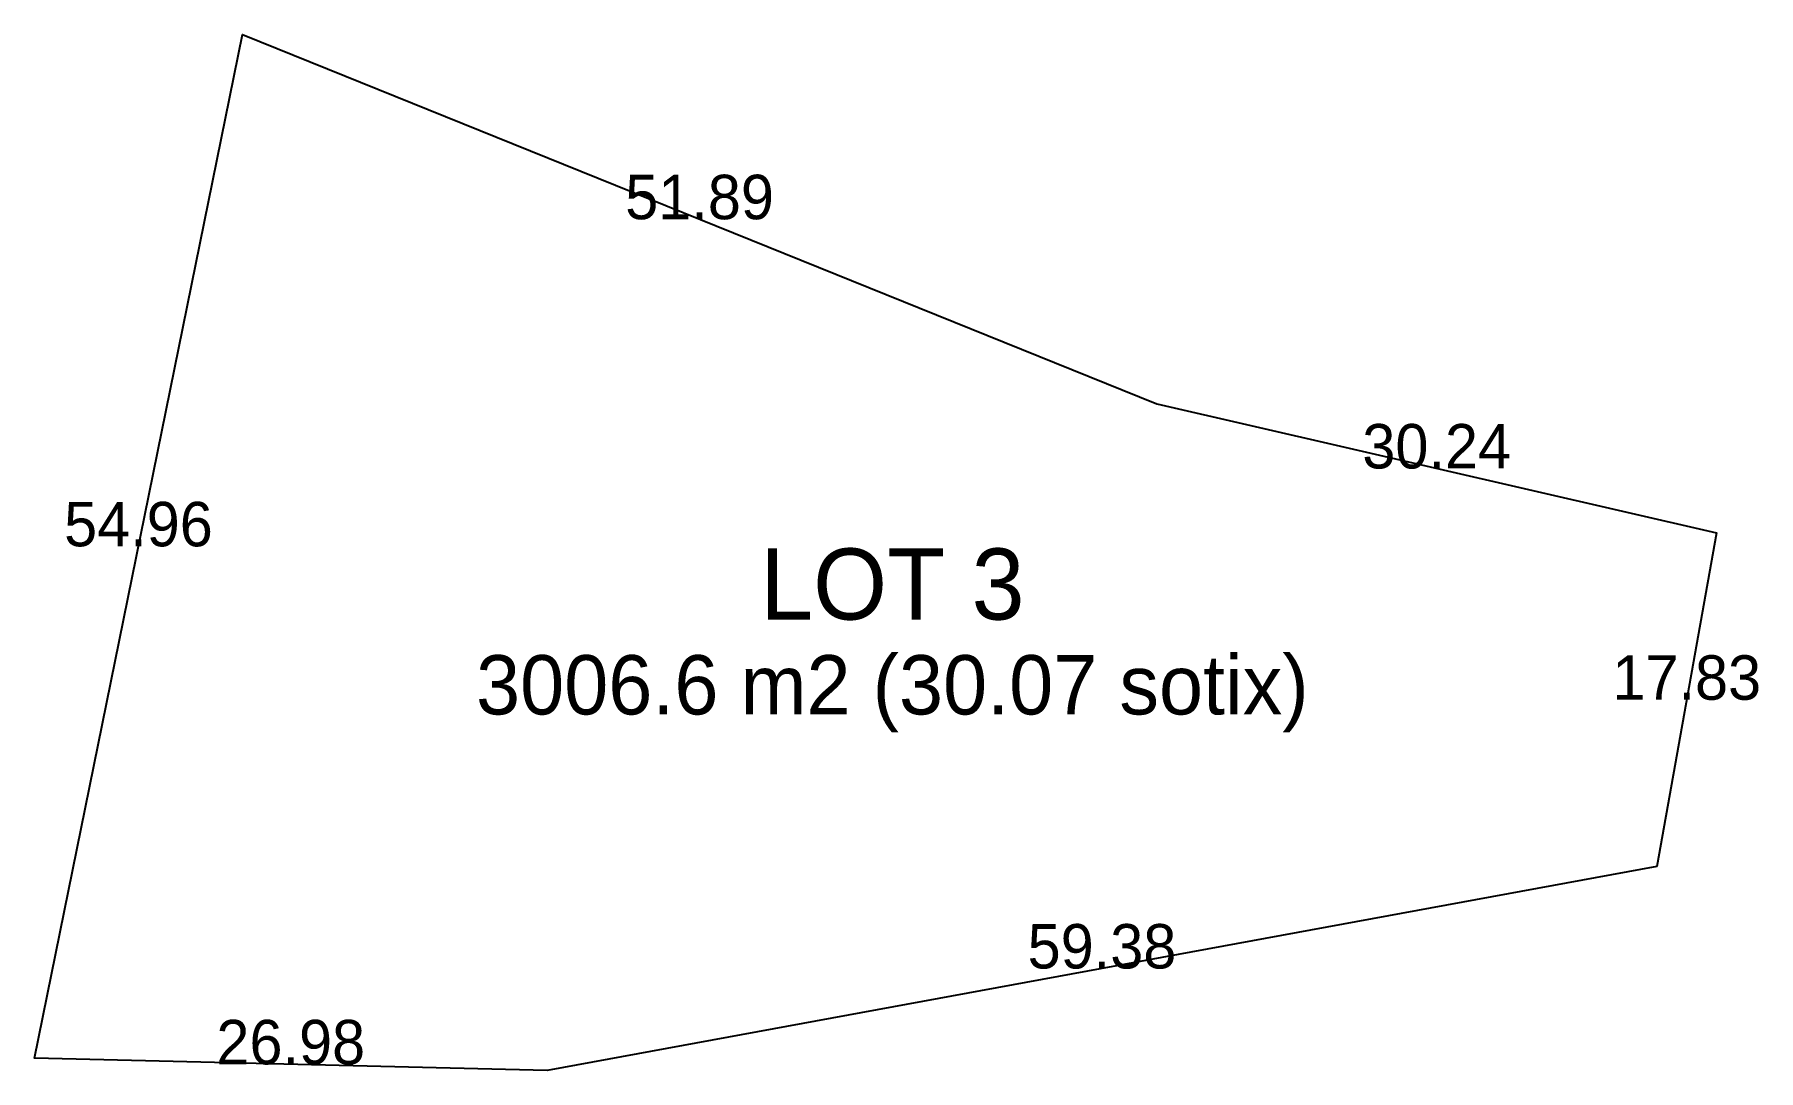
# Model space of a CAD drawing. Header units: metres. Extents: x -45.1 to 45.6, y -21.5 to 33.
import ezdxf
from ezdxf.enums import TextEntityAlignment as Align

# ---------------------------------------------------------------- set-up
doc = ezdxf.new("R2010")
doc.units = ezdxf.units.M

msp = doc.modelspace()

# ---------------------------------------------------------------- linework, layer by layer
at = {"layer": 'LOTS'}
msp.add_lwpolyline([(-18.1711, -21.5404), (-45.1461, -20.8901), (-34.2032, 32.9674), (13.9112, 13.5294), (43.3769, 6.7403), (40.2323, -10.8065)], close=True, dxfattribs=at)

# ---------------------------------------------------------------- texts
at = {"layer": 'DIMS'}
for s, p in [('51.89', (-10.146, 23.2484)), ('30.24', (28.6441, 10.1348)), ('54.96', (-39.6746, 6.0386)), ('17.83', (41.8046, -2.0331)), ('59.38', (11.0306, -16.1734)), ('26.98', (-31.6586, -21.2152))]:
    msp.add_text(s, height=2.339, dxfattribs=at).set_placement(p, align=Align.CENTER)
at = {"layer": 'LABELS'}
for s, height, p in [('LOT 3', 3.743, (0, 2.1831)), ('3006.6 m2 (30.07 sotix)', 3.119, (0, -2.8069))]:
    msp.add_text(s, height=height, dxfattribs=at).set_placement(p, align=Align.CENTER)

doc.saveas('drawing.dxf')
